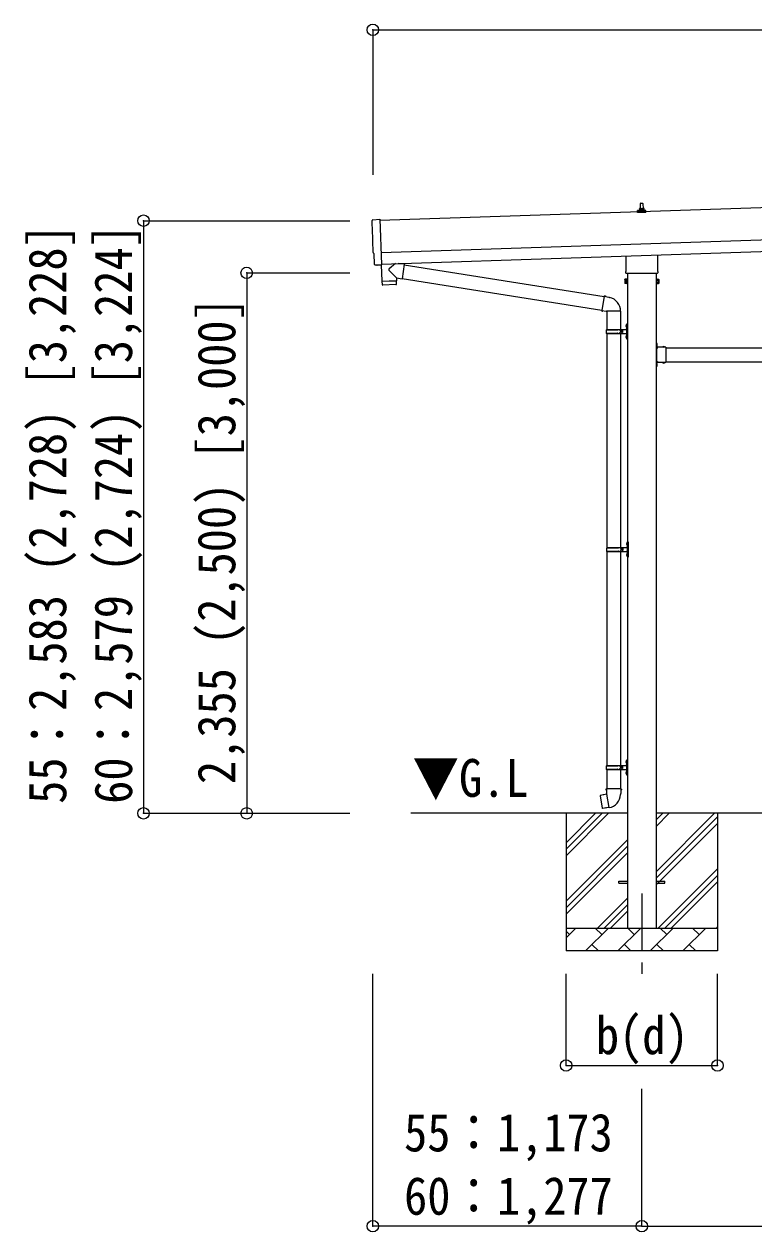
# Model space of a CAD drawing. Units: millimetres at full size, sheet at 1:50; details may follow other scales. Extents: x -14053 to 14053, y -9700 to 9700.
# Drawn here: x -2864 to 317, y -5979 to -716 of the extents above; entities that cross this region are included whole.
import ezdxf
from ezdxf.enums import TextEntityAlignment as Align

# ---------------------------------------------------------------- set-up
doc = ezdxf.new("R2010")
doc.units = ezdxf.units.MM
doc.header["$LTSCALE"] = 50
doc.header["$PDMODE"] = 32
doc.header["$PDSIZE"] = 50
doc.linetypes.add('CHAIN1', pattern=[8, 5, -1, 1, -1])
doc.linetypes.add('USER3', pattern=[4, 3, -1])
for name, color, linetype, lineweight in [('0-1_Defpoints', 7, 'CHAIN1', 9), ('0-2_TEXT1', 4, 'Continuous', 9), ('0-3_SHAPE', 7, 'Continuous', 9), ('0-7_PARTS2', 7, 'Continuous', 9), ('0-8_TABLE1', 6, 'Continuous', 9), ('0-9_DIM1', 7, 'Continuous', 9)]:
    doc.layers.add(name, color=color, linetype=linetype, lineweight=lineweight)
doc.styles.add('ＭＳ ゴシック', font='')
doc.styles.get('ＭＳ ゴシック').set_extended_font_data('MS Gothic')

msp = doc.modelspace()

# ---------------------------------------------------------------- linework, layer by layer
at = {"layer": '0-1_Defpoints'}
msp.add_line((-171.41, -4504.9), (-171.41, -4853.9), dxfattribs=at)
at = {"layer": '0-2_TEXT1'}
for p, q in [((4069.95, -1391.82), (-1313.06, -1571.25)), ((-188.9, -1527.45), (-182.18, -1525.82)), ((-181.8, -1525.64), (-161.03, -1525.64)), ((-181.41, -1524.85), (-181.41, -1520.64)), ((-180.41, -1520.64), (-162.41, -1520.64)), ((-177.41, -1520.64), (-176.69, -1497.11)), ((-175.69, -1496.14), (-167.14, -1496.14)), ((-166.14, -1497.11), (-165.41, -1520.64)), ((-161.41, -1524.85), (-161.41, -1520.64)), ((-153.93, -1527.45), (-160.65, -1525.82)), ((-1308.39, -1711.18), (4074.62, -1531.74)), ((-189.66, -1536.14), (-189.66, -1528.43)), ((-153.16, -1536.14), (-189.66, -1536.14)), ((-189.28, -1527.64), (-153.55, -1527.64)), ((-153.16, -1536.14), (-153.16, -1528.43)), ((-1306.73, -1761.15), (4076.28, -1581.71)), ((-239.71, -1790.13), (-239.71, -1725.58)), ((-103.11, -1721.03), (-103.11, -1790.13)), ((-1326.22, -1765.57), (-1333.15, -1765.44)), ((-245.41, -1828.4), (-244.65, -1827.09)), ((-245.41, -1828.4), (-245.41, -1845.4)), ((-238.41, -1827.09), (-244.65, -1827.09)), ((-238.41, -1831.99), (-244.65, -1831.99)), ((-238.41, -1841.81), (-244.65, -1841.81)), ((-241.41, -1798.9), (-241.41, -1793.4)), ((-103.48, -1802.4), (-239.35, -1802.4)), ((-238.41, -1846.72), (-238.41, -1827.09)), ((-238.41, -1827.7), (-235.91, -1827.7)), ((-233.91, -1802.4), (-233.91, -4654.9)), ((-108.91, -1802.4), (-108.91, -4654.9)), ((-104.41, -1827.7), (-106.91, -1827.7)), ((-104.41, -1846.72), (-104.41, -1827.09)), ((-104.41, -1827.09), (-98.17, -1827.09)), ((-104.41, -1831.99), (-98.17, -1831.99)), ((-104.41, -1841.81), (-98.17, -1841.81)), ((-101.41, -1793.4), (-101.41, -1798.9)), ((-97.41, -1828.4), (-98.17, -1827.09)), ((-97.41, -1828.4), (-97.41, -1845.4)), ((-245.41, -1845.4), (-244.65, -1846.72)), ((-238.41, -1846.72), (-244.65, -1846.72)), ((-235.91, -1846.1), (-238.41, -1846.1)), ((-108.91, -1847.4), (-106.91, -1847.4)), ((-106.91, -1846.1), (-104.41, -1846.1)), ((-104.41, -1846.72), (-98.17, -1846.72)), ((-97.41, -1845.4), (-98.17, -1846.72)), ((-106.91, -2103.9), (-108.91, -2103.9)), ((-106.91, -2103.9), (-106.91, -2123.9)), ((-108.91, -2110.9), (-106.91, -2110.9)), ((-108.91, -2116.9), (-106.91, -2116.9)), ((-102.91, -2126.9), (-108.41, -2126.9)), ((-108.41, -2126.9), (-108.41, -2186.9)), ((-106.4, -2108), (-106.91, -2108)), ((-66.91, -2123.9), (-106.91, -2123.9)), ((-106.91, -2127.9), (-106.91, -2185.9)), ((-70.01, -2123.39), (-70.01, -2123.9)), ((-66.91, -2123.9), (-66.91, -2189.9)), ((-66.91, -2126.9), (2824.09, -2126.9)), ((-108.91, -2196.9), (-106.91, -2196.9)), ((-108.91, -2202.9), (-106.91, -2202.9)), ((-106.91, -2209.9), (-108.91, -2209.9)), ((-102.91, -2186.9), (-108.41, -2186.9)), ((-106.91, -2187.9), (-102.91, -2187.9)), ((-106.91, -2189.9), (-106.91, -2209.9)), ((-66.91, -2189.9), (-106.91, -2189.9)), ((-106.4, -2194), (-106.91, -2194)), ((-70.01, -2190.41), (-70.01, -2189.9)), ((-66.91, -2186.9), (2824.09, -2186.9)), ((-271.41, -4450.4), (-233.91, -4450.4)), ((-271.41, -4459.4), (-271.41, -4450.4)), ((-271.41, -4459.4), (-233.91, -4459.4)), ((-108.91, -4450.4), (-71.41, -4450.4)), ((-108.91, -4459.4), (-71.41, -4459.4)), ((-71.41, -4459.4), (-71.41, -4450.4))]:
    msp.add_line(p, q, dxfattribs=at)
for points in [[(-1344.73, -1568.87), (-1313.23, -1566.17), (-1306.64, -1763.91)], [(-1336.09, -1762.54), (-1337.66, -1715.54), (-1338.26, -1715.56)], [(-1325.49, -1765.27), (-1324.85, -1764.62), (-1306.6, -1764.92)], [(-106.91, -1847.4), (-106.91, -1826.4), (-108.91, -1826.4)], [(-106.4, -2108), (-106.4, -2119.8), (-106.91, -2119.8)], [(-106.91, -2127.9), (-102.91, -2127.9), (-102.91, -2125.9), (-106.91, -2125.9)], [(-70.01, -2123.39), (-81.81, -2123.39), (-81.81, -2123.9)], [(-106.91, -2185.9), (-102.91, -2185.9), (-102.91, -2187.9)], [(-106.4, -2194), (-106.4, -2205.8), (-106.91, -2205.8)], [(-70.01, -2190.41), (-81.81, -2190.41), (-81.81, -2189.9)]]:
    msp.add_lwpolyline(points, dxfattribs=at)
msp.add_lwpolyline([(-235.91, -1847.4), (-235.91, -1826.4), (-233.91, -1826.4), (-233.91, -1847.4)], close=True, dxfattribs=at)
at = {"layer": '0-2_TEXT1', "linetype": 'USER3'}
for points in [[(-104.3, -2111.4), (-107.08, -2112.76), (-107.69, -2113.9)], [(-104.3, -2116.4), (-107.08, -2115.05), (-107.69, -2113.9)], [(-78.41, -2121.29), (-77.06, -2124.07), (-75.91, -2124.68)], [(-73.41, -2121.29), (-74.77, -2124.07), (-75.91, -2124.68)], [(-104.3, -2197.4), (-107.08, -2198.76), (-107.69, -2199.9)], [(-104.3, -2202.4), (-107.08, -2201.05), (-107.69, -2199.9)], [(-78.41, -2192.51), (-77.06, -2189.73), (-75.91, -2189.12)], [(-73.41, -2192.51), (-74.77, -2189.73), (-75.91, -2189.12)]]:
    msp.add_lwpolyline(points, dxfattribs=at)
at = {"layer": '0-2_TEXT1'}
for centre, radius, start, end in [((-182.41, -1524.85), 1, 283.62699, 0), ((-177.33, -1521.27), 4.13, 90, 171.17633), ((-180.41, -1521.64), 1, 90, 180), ((-175.69, -1497.14), 1, 90, 178.60509), ((-168.08, -1520.64), 4.83, 133.60282, 180), ((-174.75, -1520.64), 4.83, 0, 46.39718), ((-167.14, -1497.14), 1, 1.39491, 90), ((-165.5, -1521.27), 4.13, 8.82367, 90), ((-162.41, -1521.64), 1, 0, 90), ((-160.41, -1524.85), 1, 180, 256.37301), ((-188.66, -1528.43), 1, 103.62699, 180), ((-154.16, -1528.43), 1, 0, 76.37301), ((-241.07, -1829.54), 4.34, 145.61575, 214.38425), ((-229.17, -1836.9), 16.24, 162.41205, 197.58795), ((-241.07, -1844.26), 4.34, 145.61575, 214.38425), ((-237.41, -1793.4), 4, 125.09963, 180), ((-237.41, -1798.9), 4, 180, 194.47751), ((-237.41, -1798.9), 4, 194.47751, 241.04498), ((-105.41, -1798.9), 4, 298.95502, 345.52249), ((-105.41, -1793.4), 4, 0, 54.90037), ((-105.41, -1798.9), 4, 345.52249, 0), ((-101.76, -1829.54), 4.34, 325.61575, 34.38425), ((-113.65, -1836.9), 16.24, 342.41205, 17.58795), ((-101.76, -1844.26), 4.34, 325.61575, 34.38425), ((-106.91, -2123.9), 2, 180, 270), ((-112.15, -2113.9), 8.23, 314.2189, 45.7811), ((-75.91, -2129.13), 8.23, 44.2189, 135.7811), ((-106.91, -2189.9), 2, 90, 180), ((-112.15, -2199.9), 8.23, 314.2189, 45.7811), ((-75.91, -2184.67), 8.23, 224.2189, 315.7811)]:
    msp.add_arc(centre, radius, start, end, dxfattribs=at)
for centre, major_axis, ratio, start_param, end_param in [((-1344.47, -1571.86), (-3, -0.1), 0.99863, 4.7647489, 6.2979817), ((-6105.34, -1801.02), (4760.73, 158.69), 0.99863, 6.2686928, 6.2979817), ((-1338.4, -1711.16), (-4.4, -0.15), 0.99863, 6.2686928, 7.8539816), ((-1333.09, -1762.43), (-2.11, -2.14), 0.9974, 5.5252311, 7.0411395), ((-1326.2, -1764.57), (-0.704, -0.714), 0.9974, 0.7579542, 1.5707963)]:
    msp.add_ellipse(centre, major_axis=major_axis, ratio=ratio, start_param=start_param, end_param=end_param, dxfattribs=at)
at = {"layer": '0-3_SHAPE'}
for p, q in [((-233.91, -4154.9), (-1178.07, -4154.9)), ((-501.41, -4154.9), (-501.41, -4754.9)), ((-501.41, -4339.95), (-316.36, -4154.9)), ((-501.41, -4311.67), (-344.65, -4154.9)), ((-501.41, -4283.38), (-372.93, -4154.9)), ((2866.09, -4154.9), (-108.91, -4154.9)), ((-108.91, -4410), (146.19, -4154.9)), ((-108.91, -4212.01), (-51.8, -4154.9)), ((-108.91, -4183.73), (-80.09, -4154.9)), ((158.59, -4154.9), (158.59, -4754.9)), ((-108.91, -4438.28), (158.59, -4170.78)), ((-108.91, -4466.57), (158.59, -4199.07)), ((-501.41, -4537.94), (-233.91, -4270.44)), ((-501.41, -4566.23), (-233.91, -4298.73)), ((-501.41, -4594.51), (-233.91, -4327.01)), ((-99.26, -4654.9), (158.59, -4397.06)), ((-70.97, -4654.9), (158.59, -4425.34)), ((-42.69, -4654.9), (158.59, -4453.63)), ((-363.81, -4654.9), (-233.91, -4525)), ((-335.53, -4654.9), (-233.91, -4553.28)), ((-307.25, -4654.9), (-233.91, -4581.57)), ((-501.41, -4654.9), (158.59, -4654.9)), ((-501.41, -4697.79), (-458.52, -4654.9)), ((-487.07, -4683.45), (-501.41, -4669.11)), ((-417.1, -4754.9), (-317.1, -4654.9)), ((-345.65, -4683.45), (-374.21, -4654.9)), ((-275.68, -4754.9), (-175.68, -4654.9)), ((-204.23, -4683.45), (-232.78, -4654.9)), ((-134.26, -4754.9), (-34.26, -4654.9)), ((-62.81, -4683.45), (-91.36, -4654.9)), ((7.17, -4754.9), (107.17, -4654.9)), ((78.61, -4683.45), (50.06, -4654.9)), ((155.3, -4654.9), (158.59, -4651.62)), ((-388.55, -4726.35), (-359.99, -4754.9)), ((-247.12, -4726.35), (-218.57, -4754.9)), ((-105.7, -4726.35), (-77.15, -4754.9)), ((35.72, -4726.35), (64.27, -4754.9)), ((158.59, -4754.9), (-501.41, -4754.9))]:
    msp.add_line(p, q, dxfattribs=at)
at = {"layer": '0-8_TABLE1'}
for p, q in [((-1344.06, -740.79), (-1344.06, -1372.18)), ((-1344.06, -740.79), (4105.61, -740.79)), ((-2344.06, -1572.29), (-1444.06, -1572.29)), ((-2344.06, -1572.29), (-2344.06, -4154.9)), ((-1894.06, -1799.9), (-1444.06, -1799.9)), ((-1894.06, -1799.9), (-1894.06, -4154.9)), ((-2344.06, -4154.9), (-1444.06, -4154.9)), ((-1344.06, -5953.9), (-1344.06, -4853.9)), ((-501.41, -5253.9), (-501.41, -4853.9)), ((158.59, -5253.9), (158.59, -4853.9)), ((-501.41, -5253.9), (158.59, -5253.9)), ((-171.41, -5953.9), (-171.41, -5355.9)), ((-171.41, -5953.9), (-1344.06, -5953.9))]:
    msp.add_line(p, q, dxfattribs=at)
msp.add_lwpolyline([(-171.41, -5953.9), (2928.59, -5953.9), (4105.61, -5953.9)], dxfattribs=at)
for p in [(-1344.06, -740.79), (-2344.06, -1572.29), (-1894.06, -1799.9), (-2344.06, -4154.9), (-1894.06, -4154.9), (-501.41, -5253.9), (158.59, -5253.9), (-1344.06, -5953.9), (-171.41, -5953.9)]:
    msp.add_point(p, dxfattribs=at)
at = {"layer": '0-9_DIM1'}
for p, q in [((-1306.64, -1763.91), (-1306.6, -1764.91)), ((-1245.31, -1759.1), (-1272.53, -1782.13)), ((-1207.62, -1762.39), (-1233.53, -1758.71)), ((-1207.62, -1762.39), (-1216.59, -1825.46)), ((-1207.39, -1764.3), (-335.28, -1903.15)), ((-1304.6, -1837.12), (-1303.93, -1850.16)), ((-1300.13, -1835.97), (-1300.08, -1836.97)), ((-1241.07, -1821.98), (-1272.56, -1789.47)), ((-1245.16, -1834.14), (-1245.15, -1835.14)), ((-1241.07, -1821.98), (-1216.59, -1825.46)), ((-1241.07, -1821.98), (-1240.67, -1833.99)), ((-1216.82, -1823.55), (-345.7, -1962.25)), ((-1243.32, -1851.09), (-1300.84, -1853)), ((-334.96, -1901.33), (-346.02, -1964.06)), ((-334.96, -1901.33), (-333.82, -1899.35)), ((-334.96, -1901.33), (-315.33, -1905.15)), ((-333.82, -1899.35), (-330.26, -1899.98)), ((-330.26, -1899.98), (-329.84, -1902.33)), ((-315.33, -1905.15), (-313.64, -1906.78)), ((-313.64, -1906.78), (-311.53, -1907.23)), ((-346.02, -1964.06), (-345.63, -1966.32)), ((-346.02, -1964.06), (-326.27, -1967.19)), ((-345.63, -1966.32), (-342.06, -1966.95)), ((-342.06, -1966.95), (-340.87, -1964.88)), ((-326.27, -1967.19), (-324.06, -1966.21)), ((-263.76, -1966.6), (-324.95, -1966.6)), ((-323.91, -1966.6), (-323.91, -2045.9)), ((-263.91, -1966.6), (-263.91, -2045.9)), ((-326.91, -2047.9), (-276.58, -2047.9)), ((-325.91, -2045.9), (-239.91, -2045.9)), ((-325.91, -2045.9), (-325.91, -2047.9)), ((-266.91, -2045.9), (-266.91, -2050.4)), ((-266.91, -2050.4), (-264.91, -2050.4)), ((-264.91, -2050.4), (-264.91, -2059.4)), ((-258.91, -2045.9), (-258.91, -2063.9)), ((-258.91, -2050.4), (-255.91, -2050.4)), ((-255.91, -2050.4), (-255.91, -2059.4)), ((-240.22, -2028.75), (-238.17, -2029.75)), ((-238.95, -2026.75), (-238.31, -2026.75)), ((-238.95, -2026.75), (-238.95, -2035.05)), ((-238.95, -2035.05), (-238.31, -2035.05)), ((-238.31, -2026.75), (-237.91, -2027.15)), ((-238.17, -2029.75), (-237.56, -2030.9)), ((-237.91, -2022.9), (-234.91, -2021.4)), ((-237.91, -2022.9), (-237.91, -2086.9)), ((-234.91, -2021.4), (-234.91, -2088.4)), ((-234.91, -2021.4), (-233.91, -2021.4)), ((-233.91, -2021.4), (-233.91, -2088.4)), ((-326.91, -2061.9), (-276.58, -2061.9)), ((-325.91, -2063.9), (-325.91, -2061.9)), ((-325.91, -2063.9), (-239.91, -2063.9)), ((-323.91, -2063.9), (-323.91, -2995.9)), ((-266.91, -2063.9), (-266.91, -2059.4)), ((-266.91, -2059.4), (-264.91, -2059.4)), ((-263.91, -2063.9), (-263.91, -2995.9)), ((-258.91, -2059.4), (-255.91, -2059.4)), ((-240.22, -2076.75), (-238.17, -2077.75)), ((-238.95, -2074.75), (-238.31, -2074.75)), ((-238.95, -2074.75), (-238.95, -2083.05)), ((-238.95, -2083.05), (-238.31, -2083.05)), ((-238.31, -2074.75), (-238.31, -2083.05)), ((-238.31, -2074.75), (-237.91, -2075.15)), ((-238.31, -2083.05), (-237.91, -2082.65)), ((-238.17, -2077.75), (-237.56, -2078.9)), ((-237.91, -2086.9), (-234.91, -2088.4)), ((-234.91, -2088.4), (-233.91, -2088.4)), ((-324.41, -2997.9), (-274.08, -2997.9)), ((-323.41, -2995.9), (-237.41, -2995.9)), ((-323.41, -2995.9), (-323.41, -2997.9)), ((-264.41, -2995.9), (-264.41, -3000.4)), ((-256.41, -2995.9), (-256.41, -3013.9)), ((-237.72, -2978.75), (-235.67, -2979.75)), ((-236.45, -2976.75), (-235.81, -2976.75)), ((-236.45, -2976.75), (-236.45, -2985.05)), ((-236.45, -2985.05), (-235.81, -2985.05)), ((-235.81, -2976.75), (-235.41, -2977.15)), ((-235.67, -2979.75), (-235.06, -2980.9)), ((-235.41, -2972.9), (-232.41, -2971.4)), ((-235.41, -2972.9), (-235.41, -3036.9)), ((-232.41, -2971.4), (-232.41, -3038.4)), ((-232.41, -2971.4), (-231.41, -2971.4)), ((-231.41, -2971.4), (-231.41, -3038.4)), ((-324.41, -3011.9), (-274.08, -3011.9)), ((-323.91, -3013.89), (-323.91, -3945.9)), ((-323.41, -3013.9), (-323.41, -3011.9)), ((-323.41, -3013.9), (-237.41, -3013.9)), ((-264.41, -3000.4), (-262.41, -3000.4)), ((-264.41, -3013.9), (-264.41, -3009.4)), ((-264.41, -3009.4), (-262.41, -3009.4)), ((-263.91, -3013.89), (-263.91, -3945.9)), ((-262.41, -3000.4), (-262.41, -3009.4)), ((-256.41, -3000.4), (-253.41, -3000.4)), ((-256.41, -3009.4), (-253.41, -3009.4)), ((-253.41, -3000.4), (-253.41, -3009.4)), ((-237.72, -3026.75), (-235.67, -3027.75)), ((-236.45, -3024.75), (-235.81, -3024.75)), ((-236.45, -3024.75), (-236.45, -3033.05)), ((-236.45, -3033.05), (-235.81, -3033.05)), ((-235.81, -3024.75), (-235.81, -3033.05)), ((-235.81, -3024.75), (-235.41, -3025.15)), ((-235.81, -3033.05), (-235.41, -3032.65)), ((-235.67, -3027.75), (-235.06, -3028.9)), ((-235.41, -3036.9), (-232.41, -3038.4)), ((-232.41, -3038.4), (-231.41, -3038.4)), ((-325.91, -3945.9), (-239.91, -3945.9)), ((-325.91, -3945.9), (-325.91, -3947.9)), ((-266.91, -3945.9), (-266.91, -3950.4)), ((-258.91, -3945.9), (-258.91, -3963.9)), ((-240.22, -3928.75), (-238.17, -3929.75)), ((-238.95, -3926.75), (-238.31, -3926.75)), ((-238.95, -3926.75), (-238.95, -3935.05)), ((-238.95, -3935.05), (-238.31, -3935.05)), ((-238.31, -3926.75), (-237.91, -3927.15)), ((-238.17, -3929.75), (-237.56, -3930.9)), ((-237.91, -3922.9), (-234.91, -3921.4)), ((-237.91, -3922.9), (-237.91, -3986.9)), ((-234.91, -3921.4), (-234.91, -3988.4)), ((-234.91, -3921.4), (-233.91, -3921.4)), ((-233.91, -3921.4), (-233.91, -3988.4)), ((-326.91, -3947.9), (-276.58, -3947.9)), ((-326.91, -3961.9), (-276.58, -3961.9)), ((-325.91, -3963.9), (-325.91, -3961.9)), ((-325.91, -3963.9), (-239.91, -3963.9)), ((-323.91, -3963.9), (-323.91, -4048.83)), ((-266.91, -3950.4), (-264.91, -3950.4)), ((-266.91, -3963.9), (-266.91, -3959.4)), ((-266.91, -3959.4), (-264.91, -3959.4)), ((-264.91, -3950.4), (-264.91, -3959.4)), ((-263.91, -3963.9), (-263.91, -4048.83)), ((-258.91, -3950.4), (-255.91, -3950.4)), ((-258.91, -3959.4), (-255.91, -3959.4)), ((-255.91, -3950.4), (-255.91, -3959.4)), ((-240.22, -3976.75), (-238.17, -3977.75)), ((-238.95, -3974.75), (-238.31, -3974.75)), ((-238.95, -3974.75), (-238.95, -3983.05)), ((-238.95, -3983.05), (-238.31, -3983.05)), ((-238.31, -3974.75), (-238.31, -3983.05)), ((-238.31, -3974.75), (-237.91, -3975.15)), ((-238.31, -3983.05), (-237.91, -3982.65)), ((-238.17, -3977.75), (-237.56, -3978.9)), ((-237.91, -3986.9), (-234.91, -3988.4)), ((-234.91, -3988.4), (-233.91, -3988.4)), ((-325.76, -4048.83), (-327.91, -4049.61)), ((-327.91, -4049.61), (-327.91, -4053.23)), ((-262.06, -4048.83), (-325.76, -4048.83)), ((-325.76, -4048.83), (-325.41, -4068.83)), ((-262.06, -4048.83), (-262.41, -4068.83)), ((-262.06, -4048.83), (-259.91, -4049.61)), ((-259.91, -4049.61), (-259.91, -4053.23)), ((-352.37, -4077.28), (-353.18, -4078.45)), ((-353.18, -4078.45), (-343.56, -4133.01)), ((-324.5, -4072.03), (-352.37, -4077.28)), ((-339.63, -4074.68), (-339.84, -4074.92)), ((-327.91, -4053.23), (-325.67, -4054.04)), ((-325.41, -4068.83), (-324.06, -4070.83)), ((-314.15, -4129.32), (-324.28, -4071.85)), ((-324.26, -4071.03), (-324.26, -4071.73)), ((-324.06, -4070.83), (-324.1, -4070.83)), ((-263.72, -4070.77), (-263.8, -4072.93)), ((-262.41, -4068.83), (-263.72, -4070.77)), ((-259.91, -4053.23), (-262.15, -4054.04)), ((-329.54, -4131.92), (-329.82, -4131.76)), ((-313.85, -4130.09), (-314.09, -4129.43))]:
    msp.add_line(p, q, dxfattribs=at)
for points in [[(-1307, -1764.91), (-1304.63, -1836.12), (-1240.67, -1833.99)], [(-1240.43, -1848.04), (-1240.63, -1834.99), (-1304.6, -1837.12)], [(-240.22, -2033.05), (-238.17, -2032.05), (-237.56, -2030.9)], [(-238.31, -2026.75), (-238.31, -2035.05), (-237.91, -2034.65)], [(-240.22, -2081.05), (-238.17, -2080.05), (-237.56, -2078.9)], [(-237.72, -2983.05), (-235.67, -2982.05), (-235.06, -2980.9)], [(-235.81, -2976.75), (-235.81, -2985.05), (-235.41, -2984.65)], [(-237.72, -3031.05), (-235.67, -3030.05), (-235.06, -3028.9)], [(-240.22, -3933.05), (-238.17, -3932.05), (-237.56, -3930.9)], [(-238.31, -3926.75), (-238.31, -3935.05), (-237.91, -3934.65)], [(-240.22, -3981.05), (-238.17, -3980.05), (-237.56, -3978.9)], [(-337.39, -4074.46), (-337.67, -4074.31), (-339.63, -4074.68)], [(-314.42, -4129.23), (-342.4, -4133.83), (-343.56, -4133.01)], [(-327.35, -4131.36), (-327.56, -4131.59), (-329.54, -4131.92)]]:
    msp.add_lwpolyline(points, dxfattribs=at)
for centre, radius, start, end in [((-1269.14, -1785.82), 5, 132.56466, 226.88314), ((-1300.94, -1850), 3, 182.90915, 271.95747), ((-1243.42, -1848.09), 3, 271.90915, 0.90915), ((-324.06, -1966.21), 60.3, 359.62495, 78), ((-278.16, -2054.9), 49.25, 171.82876, 180.00002), ((-276.58, -2045.9), 2, 270, 359.99998), ((-234.62, -2030.9), 6, 136.21765, 223.78235), ((-239.91, -2043.9), 2, 270, 359.99998), ((-278.16, -2054.9), 49.25, 180.00002, 188.17127), ((-276.58, -2063.9), 2, 0.00005, 90.00004), ((-234.62, -2078.9), 6, 136.21765, 223.78235), ((-239.91, -2065.9), 2, 0.00005, 90.00004), ((-275.66, -3004.9), 49.25, 171.82876, 180.00002), ((-274.08, -2995.9), 2, 270, 359.99998), ((-232.12, -2980.9), 6, 136.21765, 223.78235), ((-237.41, -2993.9), 2, 270, 359.99998), ((-275.66, -3004.9), 49.25, 180.00002, 188.17127), ((-274.08, -3013.9), 2, 0.00005, 90.00004), ((-232.12, -3028.9), 6, 136.21765, 223.78235), ((-237.41, -3015.9), 2, 0.00005, 90.00004), ((-276.58, -3945.9), 2, 270, 359.99998), ((-234.62, -3930.9), 6, 136.21765, 223.78235), ((-239.91, -3943.9), 2, 270, 359.99998), ((-278.16, -3954.9), 49.25, 171.82876, 180.00002), ((-278.16, -3954.9), 49.25, 180.00002, 188.17127), ((-276.58, -3963.9), 2, 0.00005, 90.00004), ((-234.62, -3978.9), 6, 136.21765, 223.78235), ((-239.91, -3965.9), 2, 0.00005, 90.00004), ((-324.56, -4071.73), 0.3, 280.66842, 0), ((-324.06, -4071.03), 0.2, 100, 180), ((-324.06, -4070.83), 60.3, 279.96938, 358), ((-314.37, -4129.53), 0.3, 20, 99.33158), ((-313.66, -4130.02), 0.2, 200, 279.96938)]:
    msp.add_arc(centre, radius, start, end, dxfattribs=at)

# ---------------------------------------------------------------- texts
at = {"layer": '0-7_PARTS2', "style": 'ＭＳ ゴシック', "width": 0.9}
msp.add_text('▼G.L', height=165, dxfattribs=at).set_placement((-1170.8, -4132.68), align=Align.BOTTOM_LEFT)
at = {"layer": '0-8_TABLE1', "color": 7, "style": 'ＭＳ ゴシック', "width": 0.9}
for s, p in [('55：2,583 (2,728) [3,228]', (-2631.12, -4113.59)), ('60：2,579 (2,724) [3,224]', (-2344.06, -4113.59)), ('2,355 (2,500) [3,000]', (-1894.06, -4027.4))]:
    msp.add_text(s, height=165, rotation=90, dxfattribs=at).set_placement(p, align=Align.BOTTOM_LEFT)
for s, p in [('b(d)', (-371.41, -5253.9)), ('55：1,173', (-1207.73, -5677.86)), ('60：1,277', (-1207.73, -5953.9))]:
    msp.add_text(s, height=165, dxfattribs=at).set_placement(p, align=Align.BOTTOM_LEFT)

doc.saveas('drawing.dxf')
